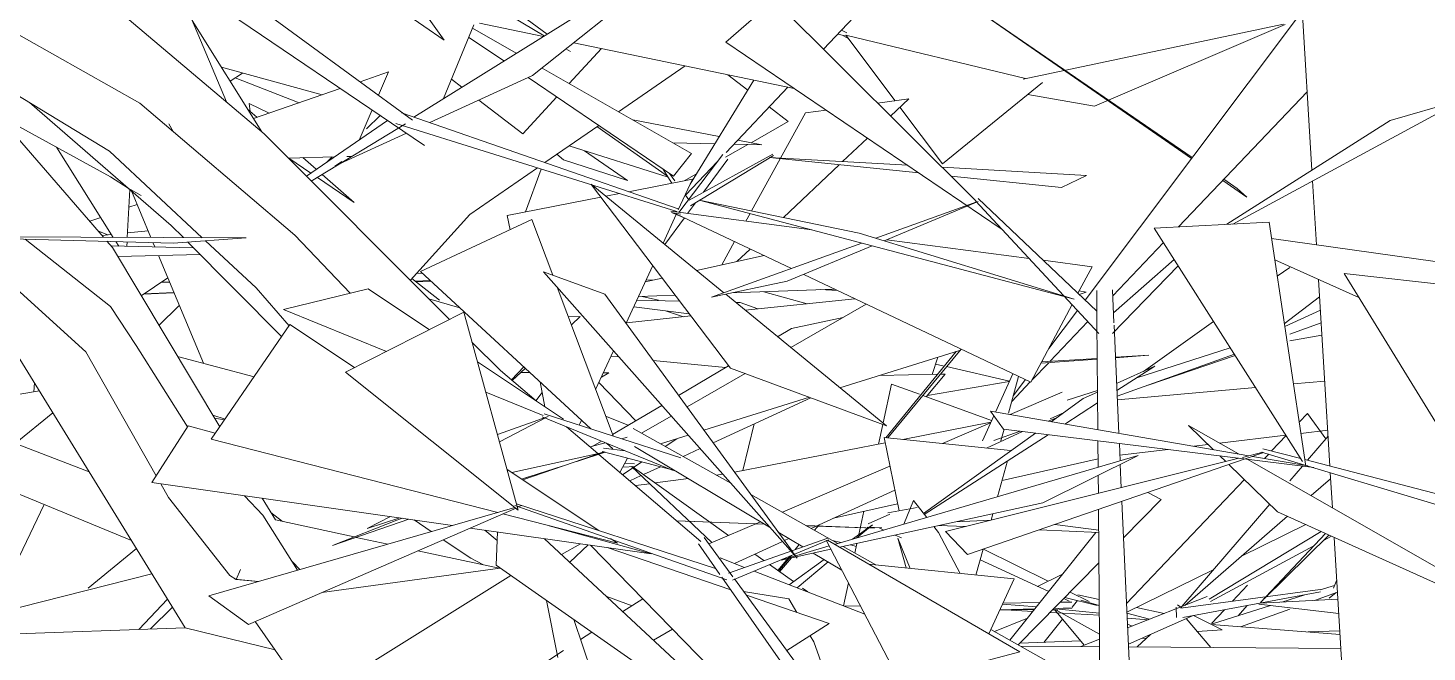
# Model space of a CAD drawing. Header units: millimetres. Extents: x 78096 to 288885, y -20632 to 149556.
# Drawn here: x 251606.4 to 251987.7, y 92837.2 to 93007.4 of the extents above; entities that cross this region are included whole.
import ezdxf

# ---------------------------------------------------------------- set-up
doc = ezdxf.new("R2010")
doc.units = ezdxf.units.MM
doc.layers.add('G-IMPT', color=8, linetype='Continuous', lineweight=9)
doc.layers.add('L-PLNT', color=71, linetype='Continuous', lineweight=9)

# ---------------------------------------------------------------- blocks, each defined once
blk = doc.blocks.new('ZZ-V - Tree Broadleaf 1 - 3dtree rotund SIMPLU-4826059-TOMH A-A')
at = {"layer": 'G-IMPT'}
for p, q in [((25976.38, 93070.53), (26023.3, 93004.04)), ((26097.92, 93034.66), (26015.03, 92983.12)), ((26097.92, 93034.66), (26047.39, 92994.41)), ((26014.74, 92982.29), (25948.35, 93030.76)), ((25987.04, 93029.33), (26023.3, 93004.04)), ((26018.02, 92975.31), (25951.36, 93020.5)), ((26008.12, 92995.42), (26000.41, 92992.76)), ((26008.12, 92995.42), (26005.42, 92989.1)), ((26047.39, 92994.41), (26019.41, 92981.6)), ((25995.03, 92990.9), (25971.34, 92982.72)), ((26003.67, 92985.04), (26000.16, 92976.84)), ((25985.77, 92967), (26007.93, 92982.15)), ((25987.12, 92965.65), (26012.78, 92981.28)), ((26086.73, 92957.36), (26010.14, 92981.37)), ((26087.12, 92958.07), (26011.72, 92984.27)), ((26013.05, 92978.68), (25994.77, 92970.31)), ((25980.85, 92971.94), (25993.45, 92972.25)), ((25995.47, 92970.95), (25993.51, 92969.74)), ((25994.75, 92970.3), (25993.51, 92969.74)), ((25996.84, 92972.34), (25998.24, 92972.37)), ((26099.59, 92935.17), (26063.37, 92964.8)), ((26101.39, 92914.62), (26063.49, 92964.64)), ((26085.08, 92957.41), (26123.56, 92952.34)), ((26089.25, 92955.43), (26085.3, 92957.05)), ((26085.3, 92957.05), (26087.72, 92956.59)), ((26117.97, 92941.79), (26086.7, 92956.64)), ((25930.07, 92950.8), (25932.67, 92951.06)), ((25937.03, 92951.51), (25942.63, 92952.08)), ((26143.97, 92949.65), (26182.76, 92944.55)), ((26186.62, 92944.04), (26199.92, 92942.29)), ((25947.99, 92939.26), (25940.77, 92934.38)), ((26183.26, 92910.79), (26121.33, 92940.2)), ((26196.09, 92935.05), (26199.92, 92942.29)), ((26196.43, 92934.72), (26198.37, 92935.38)), ((26196.45, 92935.74), (26198.37, 92935.38)), ((26143.89, 92898.93), (26100.08, 92934.77)), ((26183.26, 92910.79), (26194.47, 92931.98)), ((26143.89, 92898.93), (26101.39, 92914.62)), ((26063.08, 92893.16), (26067.34, 92894.26)), ((26071.73, 92895.39), (26073.24, 92895.78)), ((26073.33, 92890.08), (26071.22, 92886.22))]:
    blk.add_line(p, q, dxfattribs=at)
blk = doc.blocks.new('ZZ-V - Tree Broadleaf 1 - 3dtree rotund SIMPLU-4826034-TOMH A-A')
at = {"layer": 'G-IMPT'}
for p, q in [((26259.88, 92968.61), (26243.29, 93243.25)), ((25974.29, 92978.51), (25904.68, 93037.44)), ((25940.41, 92986.88), (25882.05, 93019.81)), ((26100.12, 93003.53), (26113.3, 93014.97)), ((26113.3, 93014.97), (26168.22, 92960.29)), ((25963.98, 92987.23), (25954.47, 93009.93)), ((25973.61, 92979.08), (25954.68, 93009.42)), ((26100.12, 93003.53), (26175.19, 92952.67)), ((25932.08, 92973.79), (25895.75, 92995.95)), ((25930.48, 92950.32), (25894.58, 92991.83)), ((25948.95, 92953.55), (25910.31, 92987.07)), ((25982.6, 92950.93), (25940.41, 92986.88)), ((26301.14, 92987.97), (26238.32, 92953.94)), ((26301.14, 92987.97), (26281.17, 92982.16)), ((25932.39, 92966.83), (25901.68, 92983.63)), ((25948.25, 92981.28), (25949.45, 92979.18)), ((26281.17, 92982.16), (26236.69, 92953.86)), ((26024.79, 92927.91), (25974.29, 92978.51)), ((25917.63, 92974.9), (25933.15, 92950.31)), ((25957.39, 92950.2), (25932.08, 92973.79)), ((25937.22, 92963.7), (25932.39, 92966.83)), ((26261.1, 92948.28), (26260.05, 92965.71)), ((25937.67, 92963.33), (25936.96, 92950.3)), ((25937.22, 92963.7), (25940.79, 92961.75)), ((25943.39, 92950.27), (25938.08, 92962.97)), ((26092.85, 92960.48), (26136.48, 92951.45)), ((26092.85, 92960.48), (26195.02, 92933.41)), ((26168.54, 92959.99), (26140.96, 92950.07)), ((26143.26, 92949.36), (26168.89, 92960.07)), ((26168.15, 92960.23), (26201.79, 92924.12)), ((26168.87, 92960.89), (26201.24, 92930.15)), ((26047.22, 92955.14), (26016.92, 92940.99)), ((26047.22, 92955.14), (26052.92, 92939.96)), ((26216.86, 92952.83), (26248.18, 92954.45)), ((26248.18, 92954.45), (26258.16, 92887.9)), ((25881.94, 92950.54), (25949.46, 92948.75)), ((25969.36, 92950.15), (25882.92, 92950.54)), ((25952.25, 92950.23), (25948.95, 92953.55)), ((25997.72, 92935.07), (25982.6, 92950.93)), ((26136.48, 92951.45), (26195.02, 92933.41)), ((26216.86, 92952.83), (26257.33, 92889.19)), ((25932.4, 92931.49), (25909.14, 92949.82)), ((25932.91, 92947.52), (25931.43, 92949.23)), ((25954.97, 92947.48), (25932.51, 92947.99)), ((25962.15, 92898.61), (25932.91, 92947.52)), ((25933.87, 92949.16), (25934.64, 92947.94)), ((25936.89, 92949.08), (25936.83, 92947.89)), ((25944.46, 92947.72), (25943.96, 92948.9)), ((25969.36, 92950.15), (25949.46, 92948.75)), ((25979.04, 92923.25), (25953.44, 92949.03)), ((25972.05, 92936.54), (25958.28, 92949.37)), ((26137.22, 92948.72), (26096.19, 92933.95)), ((26116.82, 92938.32), (26139.96, 92947.98)), ((26293.41, 92943.74), (26248.85, 92950)), ((25956.81, 92945.63), (25934.35, 92945.11)), ((25957.71, 92915.98), (25945.44, 92945.37)), ((26222.28, 92944.31), (26205.77, 92929.68)), ((26249.73, 92944.13), (26272.69, 92933.86)), ((25925.63, 92919.05), (25901.7, 92940.82)), ((26016.92, 92940.99), (26063.3, 92898.1)), ((26050.45, 92940.86), (26067.17, 92934.78)), ((26050.45, 92940.86), (26118.34, 92864.18)), ((26223.38, 92942.58), (26205.47, 92924.05)), ((26299.75, 92936.99), (26268.65, 92940.44)), ((26307.81, 92876.7), (26268.65, 92940.44)), ((25981.06, 92926.19), (25972.05, 92936.54)), ((26002.65, 92936.28), (25979.53, 92930.59)), ((26002.65, 92936.28), (26019.33, 92925.13)), ((26054.15, 92936.68), (26069.36, 92896.15)), ((26116.82, 92938.32), (26096.19, 92933.95)), ((26201.2, 92935.82), (26201.27, 92927.37)), ((26205.49, 92935.95), (26205.89, 92926.98)), ((26264.75, 92887.91), (26261.68, 92938.78)), ((25932.4, 92931.49), (25939.43, 92920.8)), ((26019.15, 92933.56), (26027.65, 92931.07)), ((26067.17, 92934.78), (26118.45, 92864.32)), ((26007.59, 92919.17), (25979.53, 92930.59)), ((25996.48, 92913.52), (26028.69, 92929.89)), ((26028.69, 92929.89), (26043.53, 92875.9)), ((25952.72, 92843.86), (25903.34, 92924.14)), ((25981.31, 92926.55), (25959.85, 92895.26)), ((25981.31, 92926.55), (25998.94, 92914.77)), ((26201.27, 92927.23), (26201.51, 92897.84)), ((26205.92, 92926.34), (26207.24, 92896.85)), ((25953.37, 92898.66), (25939.43, 92920.8)), ((26038.72, 92913.95), (26030.92, 92921.76)), ((25944.86, 92885.31), (25925.63, 92919.05)), ((25971.54, 92912.3), (25951.06, 92917.75)), ((26032.4, 92916.39), (26055.85, 92900.72)), ((25996.48, 92913.52), (26043.53, 92875.9)), ((26048.38, 92905.71), (26038.72, 92913.95)), ((26041.69, 92911.42), (26045.07, 92914.96)), ((26206.63, 92910.44), (26217.05, 92915.17)), ((26206.72, 92908.53), (26217.05, 92915.17)), ((25913.02, 92908.41), (25859.5, 92899.7)), ((25911.64, 92910.65), (25911.45, 92908.18)), ((26050.33, 92901.75), (26034.67, 92908.13)), ((26197.55, 92906.32), (26188.81, 92900.04)), ((26192.52, 92899.4), (26201.45, 92905.14)), ((26197.55, 92906.32), (26201.43, 92908.08)), ((25963.6, 92900.73), (25960.25, 92901.78)), ((26037.86, 92896.52), (26051.64, 92901.48)), ((26038.4, 92894.57), (26051.12, 92901.21)), ((26050.07, 92901.36), (26085.75, 92886.69)), ((26050.61, 92902.18), (26087.87, 92890.2)), ((26175.77, 92898), (26172.25, 92902.9)), ((26242.67, 92890.73), (26172.25, 92902.9)), ((25926.55, 92886.4), (25889.47, 92900.58)), ((25943.68, 92883.47), (25953.53, 92898.91)), ((25960.95, 92896.86), (25953.53, 92898.91)), ((26065.23, 92891.33), (26056.65, 92898.65)), ((26074.89, 92898.19), (26101.46, 92883.24)), ((26184.48, 92896.92), (26154.01, 92875.02)), ((26175.77, 92898), (26260.42, 92887.53)), ((26226.19, 92899.03), (26233.03, 92892.4)), ((26226.19, 92899.03), (26239.82, 92891.23)), ((25959.85, 92895.26), (26037.92, 92875.27)), ((26067.56, 92894.17), (26069.27, 92892.59)), ((26075.18, 92893.28), (26112.05, 92871.29)), ((26143.25, 92895.71), (26147.31, 92875.71)), ((26143.25, 92895.71), (26177.67, 92892.17)), ((26154.21, 92874.76), (26187.99, 92896.49)), ((26201.54, 92894.81), (26201.59, 92887.61)), ((26207.37, 92894.09), (26207.58, 92889.36)), ((26264.26, 92896.05), (26258.64, 92889.5)), ((25938.08, 92867.66), (25883.02, 92890.35)), ((26067.06, 92891.73), (26041.77, 92886.16)), ((26044.78, 92884.15), (26066.91, 92891.77)), ((26059.5, 92889.22), (26067.22, 92891.69)), ((26062.94, 92890.48), (26066.89, 92891.78)), ((26093.28, 92867.4), (26065.47, 92891.13)), ((26066.36, 92891.92), (26086.21, 92886.68)), ((26066.75, 92892.79), (26072.64, 92892.08)), ((26212.5, 92890.8), (26129.75, 92866.57)), ((26159.96, 92870.06), (26239.98, 92890.06)), ((26166.01, 92863.77), (26241.63, 92889.86)), ((26174.19, 92879.58), (26176.89, 92889.35)), ((26186.49, 92877.92), (26212.5, 92890.8)), ((26234.78, 92890.7), (26236.38, 92889.16)), ((26240.92, 92890.29), (26246.49, 92891.69)), ((26241.65, 92889.86), (26246.73, 92891.62)), ((26242.38, 92889.76), (26329.57, 92839.87)), ((26258.7, 92887.96), (26243.67, 92890.56)), ((26246.11, 92891.74), (26326.99, 92867.49)), ((26246.5, 92892.67), (26256.84, 92889.97)), ((26257.89, 92889.7), (26318.39, 92873.94)), ((26040.47, 92887.03), (26065.46, 92870.34)), ((26044.42, 92884.39), (26055.52, 92887.94)), ((26201.61, 92885.41), (26201.65, 92880.48)), ((26207.62, 92888.39), (26207.91, 92882.04)), ((26237.22, 92888.34), (26250.52, 92875.45)), ((26257.28, 92887.92), (26253.8, 92883.87)), ((26265.44, 92876.57), (26264.86, 92886.12)), ((25943.68, 92883.47), (26025.62, 92871.73)), ((25948.24, 92879.37), (25946.11, 92883.12)), ((26044.44, 92884.38), (26046.36, 92885.01)), ((26259.67, 92879.87), (26264.96, 92884.46)), ((25964.94, 92858.1), (25948.24, 92879.37)), ((25973.87, 92874.54), (25968.92, 92879.85)), ((25977.32, 92873.23), (25973.77, 92879.16)), ((26106.91, 92880.18), (26130.64, 92866.83)), ((26186.49, 92877.92), (26131.09, 92865.79)), ((26151.24, 92878.58), (26148.59, 92872.09)), ((26151.24, 92878.58), (26154.86, 92873.92)), ((26208.08, 92878.28), (26210.8, 92817.74)), ((26208.52, 92868.38), (26218.81, 92878.85)), ((26215.11, 92880.71), (26218.81, 92878.85)), ((25897.26, 92841.79), (25914.29, 92877.47)), ((25959.16, 92852.58), (26042.62, 92876.63)), ((25969.98, 92844.74), (26042.94, 92876.49)), ((25973.87, 92874.54), (25983.4, 92859.56)), ((25979.27, 92872.81), (25976.08, 92875.3)), ((26002.36, 92870.94), (26008.74, 92874.15)), ((26039.31, 92874.92), (26070.6, 92866.9)), ((26042.57, 92877.22), (26100.34, 92856.9)), ((26043.06, 92877.59), (26097.33, 92860.01)), ((26043.28, 92876.82), (26044.47, 92877.16)), ((26138.89, 92872.17), (26144.82, 92874.84)), ((26144.25, 92875.15), (26152.24, 92876.63)), ((26172.42, 92873.17), (26172.91, 92874.95)), ((26201.69, 92876.08), (26202.1, 92826.59)), ((26248.37, 92877.54), (26224.39, 92849.62)), ((26225.22, 92849.95), (26253.19, 92874.24)), ((26250.52, 92875.45), (26328.85, 92840)), ((25998.8, 92868.6), (25977.32, 92873.23)), ((25992.93, 92866.29), (26013.68, 92873.44)), ((26010.4, 92873.16), (25992.93, 92866.29)), ((26002.36, 92870.94), (26011.26, 92873.79)), ((26010.4, 92873.16), (26011.98, 92873.68)), ((26019.83, 92870.06), (26015.12, 92873.23)), ((26030.41, 92871.04), (26079.8, 92863.96)), ((26037.74, 92867.66), (26034.46, 92870.46)), ((26079.8, 92863.96), (26051.97, 92871.67)), ((26086.66, 92873.04), (26110.65, 92872.12)), ((26110.69, 92872.1), (26086.71, 92873)), ((26122, 92871.69), (26140.63, 92870.97)), ((26140.63, 92870.97), (26122.03, 92871.67)), ((26134.66, 92868.01), (26140.06, 92871.89)), ((26135.84, 92868.35), (26140.07, 92871.89)), ((26138.66, 92871.23), (26142.61, 92871.06)), ((26141.88, 92871.05), (26143.14, 92870.49)), ((26156.8, 92871.42), (26158.08, 92869.77)), ((26158.17, 92871.72), (26165.36, 92871.41)), ((26172.38, 92873.16), (26162.8, 92872.74)), ((26185.59, 92870.53), (26201.74, 92869.82)), ((26189.77, 92871.97), (26201.74, 92870.43)), ((26007.94, 92866.63), (25999.31, 92868.49)), ((26030.64, 92862.77), (26023.09, 92867.86)), ((26037.49, 92860.89), (26037.83, 92869.98)), ((26050.72, 92868.13), (26119.08, 92804.4)), ((26060.51, 92866.73), (26055.36, 92863.81)), ((26062.58, 92866.43), (26057.59, 92861.73)), ((26068.66, 92868.2), (26070.6, 92866.9)), ((26092.64, 92866.7), (26098.46, 92858.4)), ((26094.21, 92868.43), (26102.04, 92857.71)), ((26127.91, 92868.29), (26100.82, 92858.77)), ((26128.19, 92867.83), (26101.94, 92856.85)), ((26114.4, 92869.89), (26121.09, 92865.89)), ((26147.83, 92828.72), (26127.46, 92867.75)), ((26180.24, 92837.23), (26127.83, 92867.69)), ((26146.27, 92869.12), (26148.03, 92868.34)), ((26150.39, 92860.03), (26147.03, 92868.26)), ((26147.03, 92868.26), (26149.24, 92860.15)), ((26164, 92858.65), (26158.08, 92869.77)), ((26159.96, 92870.06), (26166.01, 92863.77)), ((26201, 92869.86), (26177.54, 92840.44)), ((26263.53, 92869.57), (26245.83, 92850.75)), ((26264.51, 92869.12), (26246.86, 92851.68)), ((26268.44, 92826.83), (26265.92, 92868.48)), ((26038.3, 92860.1), (26016.2, 92864.85)), ((26033.86, 92861.05), (26030.64, 92862.77)), ((26063.22, 92866.34), (26101.07, 92827.63)), ((26101.44, 92854.15), (26067.77, 92865.69)), ((26105.21, 92860.31), (26098.54, 92862.91)), ((26128.29, 92866.14), (26115.2, 92862.31)), ((26128.75, 92865.28), (26115.2, 92862.31)), ((26118.36, 92864.16), (26119.52, 92862.85)), ((26118.52, 92864.22), (26119.52, 92862.85)), ((26123.9, 92864.22), (26131.74, 92859.54)), ((26132.09, 92866.01), (26141.04, 92860.98)), ((26168.29, 92858.21), (26170.22, 92865.23)), ((25967.82, 92859.76), (25966.62, 92857.02)), ((25982, 92861.77), (25984.01, 92859.74)), ((25990, 92853.45), (26038.57, 92860.13)), ((26037.49, 92860.89), (26118.45, 92804.28)), ((26137.99, 92847.57), (26107.81, 92859.31)), ((26117.38, 92855.58), (26126.9, 92862.43)), ((26119.56, 92854.74), (26127.98, 92861.78)), ((26178.7, 92857.16), (26139.03, 92861.18)), ((26179.82, 92839.16), (26201.81, 92861.54)), ((25966.62, 92857.02), (25964.94, 92858.1)), ((25966.62, 92857.02), (25966.29, 92857.08)), ((25966.29, 92857.08), (25972.73, 92856.49)), ((25966.62, 92857.02), (25972.67, 92856.47)), ((25986.92, 92824.01), (26041.53, 92858.06)), ((26099, 92857.63), (26146.66, 92789.69)), ((26102.43, 92857.19), (26151.96, 92789.39)), ((26178.7, 92857.16), (26171.76, 92842.16)), ((25959.16, 92852.58), (25969.98, 92844.74)), ((26051.24, 92851.27), (26054.28, 92835.74)), ((26074.54, 92849.85), (26067.66, 92852.34)), ((26077.47, 92851.77), (26072.07, 92848.23)), ((26117.29, 92851.76), (26104.97, 92853.71)), ((26128.29, 92844.96), (26105.71, 92852.69)), ((26117.29, 92851.76), (26119.48, 92847.97)), ((26231.35, 92852.37), (26209.63, 92843.78)), ((26262.09, 92854.26), (26224.15, 92849.22)), ((26224.71, 92846.62), (26262.17, 92853.62)), ((26266.94, 92851.63), (26245.8, 92850.56)), ((26222.83, 92849.47), (26222.93, 92846.61)), ((26223.26, 92850.07), (26224.44, 92849.24)), ((26245.4, 92850.26), (26267.18, 92847.72)), ((25952.72, 92843.85), (25881.06, 92841.19)), ((25977.26, 92837.79), (25952.72, 92843.86)), ((25971.83, 92845.55), (25986.92, 92824.01)), ((26058.64, 92846.1), (26063.57, 92831.53)), ((26085.58, 92843.47), (26080.37, 92840.49)), ((26128.29, 92844.96), (26116.74, 92837.6)), ((26227.28, 92847.1), (26209.83, 92839.35)), ((26232.31, 92838.46), (26225.57, 92846.34)), ((26227.54, 92847.15), (26235.37, 92843.3)), ((26063.57, 92842.66), (26060.49, 92840.64)), ((26123.13, 92841.67), (26124.08, 92840.03)), ((26129.18, 92825.88), (26124.08, 92840.03)), ((26172.32, 92843.38), (26189.62, 92833.65)), ((26201.98, 92840.75), (26196.84, 92838.71)), ((26212.25, 92838.6), (26215.89, 92842.04)), ((26228.58, 92842.82), (26235.37, 92843.3)), ((26055.87, 92837.61), (26047.51, 92832.13)), ((26147.83, 92828.72), (26180.24, 92837.23)), ((26202, 92838.68), (26180.41, 92838.83)), ((26267.75, 92838.21), (26209.86, 92838.62))]:
    blk.add_line(p, q, dxfattribs=at)
blk = doc.blocks.new('ZZ-V - Tree Broadleaf 2 - 3dtree rotund SIMPLU-4826084-TOMH A-A')
at = {"layer": 'G-IMPT'}
for p, q in [((26153.16, 93029.57), (26126.74, 93001.59)), ((26227.22, 92972.06), (26171.39, 93010.39)), ((26227.01, 92971.78), (26171.54, 93010.28)), ((26132.61, 93005.28), (26130.65, 93005.73)), ((26133.11, 93006.12), (26131.65, 93006.79)), ((26132.21, 93005.23), (26133.44, 93004.57)), ((26146.22, 92987.55), (26132.79, 93005.43)), ((26132.79, 93005.43), (26181.82, 92993.62)), ((25983.78, 92987.02), (25966.35, 92993.79)), ((26107.76, 92993.19), (26090.36, 92964.77)), ((26100.63, 92994.67), (26106.09, 92990.45)), ((26159.17, 92970.32), (26186.41, 92992.52)), ((26117, 92991.27), (26100.21, 92973.49)), ((25972.29, 92983.05), (25969.75, 92985.27)), ((25970.19, 92986.84), (25970.5, 92984.61)), ((25970.19, 92986.84), (25975.67, 92984.21)), ((26111.95, 92985.93), (26117.14, 92981.92)), ((26121.86, 92984.29), (26127.43, 92985.03)), ((26141.48, 92986.91), (26149.96, 92988.05)), ((26149.96, 92988.05), (26145.03, 92983.38)), ((26159.17, 92970.32), (26147.56, 92985.78)), ((26005.93, 92983.51), (26002.2, 92979.86)), ((26098.32, 92977.78), (26074.72, 92982.32)), ((26106.97, 92976.11), (26117.14, 92981.92)), ((26121.86, 92984.29), (26107.11, 92957.53)), ((26064.99, 92980.5), (26084.18, 92967.02)), ((26138.71, 92977.39), (26131.92, 92970.96)), ((26057.38, 92975.24), (26084.39, 92966.69)), ((26061.63, 92973.89), (26073.32, 92965.82)), ((26097.12, 92975.81), (26085.65, 92976.05)), ((26100.06, 92972.17), (26106.12, 92975.62)), ((26109.93, 92975.54), (26102.3, 92975.7)), ((26109.93, 92975.54), (26103.35, 92976.81)), ((25987.02, 92967.85), (25981.02, 92971.94)), ((25988.48, 92968.86), (25984.85, 92972.04)), ((26055.9, 92971.46), (26054.07, 92972.95)), ((26055.9, 92971.46), (26073.32, 92965.82)), ((26099.28, 92972.89), (26087.31, 92957.12)), ((26097.82, 92970.95), (26089.16, 92961.78)), ((26112.91, 92973), (26090.12, 92960.48)), ((26113.11, 92972.67), (26090.5, 92958.89)), ((26100.65, 92971.61), (26093.98, 92962.6)), ((26152.73, 92967.89), (26111.97, 92972.06)), ((26149.68, 92969.96), (26112.01, 92972.09)), ((26131.02, 92970.11), (26115.83, 92955.72)), ((26198.45, 92967.2), (26159.04, 92969.43)), ((25998.81, 92959.81), (25988.77, 92966.66)), ((25998.81, 92959.81), (25990.08, 92967.46)), ((26049.79, 92968.94), (26045.49, 92957.24)), ((26073.62, 92962.76), (26091, 92966.17)), ((26082.97, 92968.95), (26085.4, 92965.07)), ((26084.76, 92967.74), (26086.23, 92965.75)), ((26091, 92966.17), (26087.14, 92957.78)), ((26088.79, 92965.74), (26092.1, 92967.62)), ((26191.56, 92963.92), (26161.49, 92966.99)), ((26198.45, 92967.2), (26191.56, 92963.92)), ((26242.13, 92961.29), (26235.57, 92965.84)), ((26239.5, 92963.62), (26235.85, 92966.13)), ((26067.37, 92961.53), (26071.09, 92962.26)), ((26089.14, 92961.8), (26090.07, 92960.54)), ((26239.5, 92963.62), (26242.13, 92961.29)), ((25937.41, 92958.51), (25939.62, 92959.3)), ((26040.55, 92956.27), (26066.05, 92961.27)), ((26091.83, 92959.7), (26089.68, 92956.8)), ((25926.72, 92954.68), (25929.71, 92955.75)), ((26040.55, 92956.27), (26041.32, 92952.38)), ((26086.57, 92956.53), (26082.99, 92948.75)), ((26088.8, 92955.61), (26083.45, 92948.38)), ((26106.71, 92956.81), (26105.55, 92954.71)), ((25931.63, 92950.96), (25929.08, 92951.95)), ((26102.48, 92949.15), (26098.98, 92942.79)), ((26106.75, 92947.12), (26103.15, 92943.71)), ((26080.17, 92942.63), (26072.93, 92926.87)), ((26110.52, 92945.33), (26092.13, 92941.28)), ((26014.52, 92939.04), (26022.04, 92933.15)), ((26017.43, 92940.52), (26015.8, 92940.46)), ((26082.76, 92939.21), (26078.13, 92938.19)), ((25949.69, 92935.18), (25941.41, 92934.81)), ((25949.65, 92935.29), (25941.56, 92934.91)), ((25941.59, 92934.93), (25949.64, 92935.3)), ((25948.46, 92938.12), (25946.19, 92938.04)), ((26015.41, 92938.34), (26019.58, 92938.53)), ((26019.58, 92938.53), (26015.42, 92938.34)), ((26019.79, 92938.33), (26015.66, 92938.15)), ((26019.65, 92938.47), (26018.12, 92938.48)), ((26080.19, 92938.64), (26078.36, 92938.69)), ((26129.74, 92936.21), (26101.78, 92935.13)), ((26122.3, 92932.21), (26110.49, 92935.47)), ((26130.58, 92935.81), (26125.84, 92936.06)), ((26075.01, 92931.39), (26090.13, 92929.48)), ((26087.52, 92932.92), (26075.85, 92933.22)), ((26086.3, 92934.54), (26076.28, 92934.16)), ((26081.78, 92933.15), (26077.27, 92934.19)), ((26104.06, 92932.5), (26102.81, 92932.53)), ((26104.06, 92932.5), (26108.82, 92930.79)), ((26135.27, 92933.58), (26105.39, 92930.42)), ((26117.79, 92920.28), (26138.38, 92932.1)), ((26060.43, 92928.71), (26057.17, 92928.64)), ((26060.43, 92928.71), (26058, 92926.42)), ((26090.6, 92928.86), (26072.99, 92927)), ((26083.67, 92930.3), (26088.58, 92928.65)), ((26132.09, 92928.49), (26118.02, 92925.45)), ((26118.02, 92925.45), (26114.22, 92923.2)), ((26144.31, 92895.6), (26164.22, 92919.84)), ((26069.48, 92919.37), (26064.62, 92908.8)), ((26070.96, 92917.7), (26068.81, 92917.91)), ((26100.02, 92914.79), (26080.28, 92916.76)), ((26163.84, 92919.49), (26131.22, 92909.3)), ((26162.88, 92919.19), (26143.76, 92895.66)), ((26157.89, 92917.63), (26156.33, 92912.92)), ((26045.47, 92914.59), (26041.91, 92911.23)), ((26046.74, 92913.41), (26044.23, 92913.42)), ((26068.2, 92913.35), (26066.18, 92912.2)), ((26068.2, 92913.35), (26066.71, 92913.36)), ((26100.88, 92915.29), (26087.24, 92907.21)), ((26089.54, 92904.05), (26105.38, 92913.15)), ((26142.02, 92912.67), (26157.81, 92912.95)), ((26154.75, 92906.85), (26159.89, 92912.99)), ((26159.65, 92915.21), (26157.27, 92915.76)), ((26158.57, 92912.96), (26159.89, 92912.99)), ((26177.43, 92911.11), (26160.29, 92915.06)), ((26049.48, 92910.88), (26050.82, 92904.08)), ((26065.49, 92910.7), (26075.55, 92900.28)), ((26145.27, 92910.31), (26142.97, 92899.68)), ((26152.89, 92907.53), (26145.27, 92910.31)), ((26177.38, 92911), (26155.04, 92907.19)), ((26050.04, 92908.03), (26048.32, 92905.76)), ((26082.65, 92904.49), (26069.22, 92896.53)), ((26122.87, 92906.69), (26094.15, 92897.72)), ((26123.31, 92906.53), (26096.63, 92894.3)), ((26172.55, 92900.33), (26153.82, 92907.19)), ((25963.45, 92900.51), (25960.71, 92901.02)), ((26067.35, 92901.52), (26073.47, 92899.05)), ((26077.14, 92896.93), (26085.23, 92901.58)), ((26258.65, 92902.31), (26256.36, 92899.9)), ((26258.65, 92902.31), (26263.69, 92895.39)), ((26060.77, 92900.44), (26060.16, 92899.11)), ((26107.84, 92899.44), (26104.76, 92886.68)), ((26142.89, 92899.3), (26141.72, 92893.89)), ((26066.19, 92894.73), (26063.89, 92893.37)), ((26089.84, 92896.37), (26082.31, 92894.02)), ((26086.75, 92895.4), (26083.58, 92893.3)), ((26252.86, 92896.23), (26248.88, 92892.05)), ((26093.1, 92892.69), (26088.46, 92890.56)), ((26248.09, 92891.21), (26246.93, 92890)), ((26077.2, 92889.06), (26071.97, 92885.58)), ((26075.44, 92887.77), (26072, 92887.66)), ((26075.19, 92888.57), (26072.56, 92888.68)), ((26096.3, 92867.06), (26074.41, 92887.8)), ((26100.87, 92869.03), (26074.62, 92887.79)), ((26082.26, 92887.72), (26077.67, 92885.61)), ((26077.03, 92885.32), (26073.93, 92883.9)), ((26241.45, 92884.24), (26209.33, 92850.47)), ((26137.75, 92875.59), (26136.38, 92869.25)), ((26124.26, 92870.42), (26125.53, 92871.93)), ((26258.24, 92871.96), (26240.68, 92863.38)), ((26120.08, 92866.5), (26118.99, 92865.16)), ((26135.86, 92866.83), (26135.29, 92864.21)), ((26110.47, 92862.16), (26108.04, 92863.91)), ((26117.55, 92863.38), (26114.32, 92859.41)), ((26114.49, 92859.29), (26118, 92863.57)), ((26114.78, 92859.09), (26117.99, 92862.92)), ((26118.53, 92856.41), (26112.01, 92861.07)), ((26188.11, 92853.69), (26169.42, 92862.33)), ((26232.96, 92859.6), (26209.44, 92848.09)), ((26133.53, 92856.1), (26132.18, 92849.83)), ((25947.91, 92851.67), (25940.09, 92843.39)), ((26122.42, 92853.62), (26120.99, 92854.65)), ((26193.72, 92851.1), (26192.23, 92851.79)), ((25949.26, 92849.48), (25943.27, 92843.5)), ((26136.83, 92849.79), (26132.48, 92849.71)), ((26179.12, 92848.77), (26174.77, 92848.66)), ((26184.33, 92848.95), (26174.78, 92848.69)), ((26174.79, 92848.7), (26184.33, 92848.96)), ((26184.17, 92848.76), (26174.83, 92848.79)), ((26183.8, 92848.29), (26174.93, 92848.79)), ((26184.83, 92849.58), (26175.53, 92850.31)), ((26185.71, 92850.69), (26175.62, 92850.5)), ((26201.93, 92847.28), (26188.53, 92848.03)), ((26190.59, 92848.74), (26189.23, 92848.74)), ((26194.52, 92849.23), (26189.58, 92849.1)), ((26189.59, 92849.1), (26194.52, 92849.23)), ((26189.68, 92848.83), (26197.78, 92839.09)), ((26201.97, 92842.1), (26189.88, 92848.81)), ((26194.42, 92849.18), (26190.77, 92849.08)), ((26190.87, 92848.87), (26201.92, 92847.84)), ((26194.43, 92850.85), (26191.25, 92850.79)), ((26182.34, 92846.45), (26173.37, 92842.79)), ((26215.28, 92846.01), (26209.51, 92846.45)), ((26210.83, 92844.25), (26209.58, 92844.82)), ((26267.52, 92842.03), (26232.53, 92844.7))]:
    blk.add_line(p, q, dxfattribs=at)
blk = doc.blocks.new('ZZ-V - Tree Broadleaf 2 - 3dtree rotund SIMPLU-4826109-TOMH A-A')
at = {"layer": 'G-IMPT'}
for p, q in [((26032.49, 93019.8), (26051.39, 93005.72)), ((26050.61, 93005.24), (26033.58, 93015.4)), ((26257.25, 93012.05), (26198.04, 92933.2)), ((26031.38, 93008.25), (26023.14, 92988.16)), ((26050.38, 93005.1), (26032.94, 93008.72)), ((26181.15, 92993.48), (26252.08, 93008.41)), ((26200.57, 92986.08), (26252.55, 93008.36)), ((26039.61, 92998.4), (26030.01, 93004.92)), ((26031.02, 93007.38), (26043, 93000.51)), ((26057.79, 93000.95), (26056.54, 93001.7)), ((26057.42, 92992.24), (26066.24, 93001.81)), ((26118.76, 92990.9), (26058.66, 93003.38)), ((25990.07, 92989.19), (25962.63, 92996.68)), ((26050.01, 92996.49), (26090.74, 92973.13)), ((26070.84, 92984.54), (26088.99, 92997.09)), ((25964.98, 92992.92), (25968.4, 92995.1)), ((26028.14, 92991.27), (26025.3, 92993.44)), ((26085.84, 92967.01), (26046.26, 92993.89)), ((26044.78, 92978.54), (26054.05, 92988.59)), ((26200.57, 92986.08), (26182.45, 92989.29)), ((26223.48, 92953.18), (26258.59, 92989.95)), ((26044.78, 92978.54), (26032.78, 92987.72)), ((26050.8, 92970.69), (26065.48, 92980.83)), ((26085.84, 92967.01), (26090.74, 92973.13)), ((25991.36, 92970.82), (25992.81, 92972.24)), ((26030.32, 92956.54), (26048.74, 92969.27)), ((26014.12, 92938.6), (26030.32, 92956.54)), ((26205.56, 92934.4), (26219.38, 92948.87)), ((26253.8, 92942.12), (26250.39, 92939.69)), ((25945.59, 92926.3), (25951.06, 92931.61)), ((26261.96, 92934.07), (26252.33, 92926.75)), ((26195.94, 92930.4), (26188.13, 92920.01)), ((26233.06, 92927.36), (26213.91, 92913.75)), ((26252.45, 92925.97), (26262.18, 92930.43)), ((26188.43, 92916.47), (26198.8, 92927.33)), ((26262.39, 92926.98), (26253.8, 92923.89)), ((26262.59, 92923.64), (26253.8, 92922.07)), ((26237.6, 92920.22), (26212.18, 92912.04)), ((26183.56, 92911.36), (26188.11, 92916.12)), ((26201.35, 92917.12), (26186, 92915.97)), ((26201.35, 92917.28), (26186.18, 92916.32)), ((26215.42, 92918.17), (26206.31, 92917.59)), ((26215.42, 92918.17), (26206.32, 92917.49)), ((26238.72, 92918.46), (26206.79, 92906.97)), ((26215.19, 92909.99), (26238.96, 92918.08)), ((26178.35, 92913.13), (26173.61, 92902.66)), ((26179.91, 92912.38), (26177.16, 92902.39)), ((26178.03, 92905.57), (26183.09, 92910.87)), ((26181.75, 92911.51), (26178.46, 92907.13)), ((26201.42, 92908.58), (26193.18, 92905.93)), ((26206.83, 92906.01), (26244.48, 92909.4)), ((26254.8, 92910.32), (26263.35, 92911.1)), ((26191.8, 92908.09), (26177.57, 92901.98)), ((25906.43, 92894.1), (25916.68, 92902.46)), ((26173.15, 92901.65), (26170.05, 92894.81)), ((26190.09, 92900.96), (26187.95, 92900.19)), ((26192.34, 92902.58), (26188.47, 92900.8)), ((26148.35, 92895.18), (26172.34, 92899.87)), ((26172.27, 92899.7), (26159.17, 92894.07)), ((26180.96, 92897.36), (26171.12, 92892.84)), ((26180.31, 92897.44), (26173.18, 92894.87)), ((26175.94, 92897.98), (26175.07, 92894.83)), ((26256.82, 92896.82), (26264.16, 92897.7)), ((26102.5, 92886.23), (26143.54, 92894.25)), ((26227.69, 92893.32), (26231.59, 92893.79)), ((26234.69, 92894.16), (26252.79, 92896.33)), ((26175.42, 92884.02), (26201.58, 92889.88)), ((26207.51, 92890.9), (26220.54, 92892.46)), ((26097.47, 92885.49), (26099.27, 92885.72)), ((26144.83, 92887.91), (26115.54, 92875.33)), ((26075.45, 92882.61), (26079.36, 92883.12)), ((26080.88, 92883.32), (26089.91, 92884.5)), ((26146.16, 92881.39), (26123.35, 92870.93)), ((26129.44, 92873.72), (26146.92, 92877.64)), ((26109.57, 92872.76), (26095.47, 92866.7)), ((26115.54, 92867.35), (26102.5, 92861.37)), ((26117.3, 92868.15), (26116.07, 92867.59)), ((26129.22, 92867.63), (26131.47, 92867.07)), ((26134.06, 92866.44), (26135.69, 92866.04)), ((26262.4, 92870.08), (26231.85, 92851.64)), ((26265.2, 92868.81), (26262.99, 92867.61)), ((25926.33, 92854.65), (25939.44, 92865.45)), ((26170.34, 92865.27), (26188.01, 92856.52)), ((26260.36, 92866.19), (26232.26, 92851.04)), ((25899.95, 92847.41), (25943.68, 92858.56)), ((26185.08, 92855.09), (26191.87, 92858.41)), ((26242.27, 92855.47), (26238.19, 92851.08)), ((26266, 92855.38), (26262.11, 92854.16)), ((26266.62, 92856.9), (26265.7, 92854.65)), ((26192.53, 92852.1), (26201.33, 92849.94)), ((26193.98, 92853.57), (26199.1, 92851.04)), ((26195.93, 92851.26), (26194.51, 92849.47)), ((26196.01, 92852.8), (26201.89, 92851.54)), ((26196.91, 92851.34), (26201.91, 92849.95)), ((26257.89, 92852.82), (26251.65, 92850.86)), ((26266.83, 92853.56), (26260.53, 92851.31)), ((26266.49, 92853.44), (26264.57, 92851.89)), ((26209.45, 92847.86), (26215.61, 92846.14)), ((26212.02, 92849.36), (26219.61, 92847.73)), ((26236.01, 92848.73), (26232.5, 92844.96)), ((26248.58, 92849.89), (26232.77, 92844.9)), ((26242.24, 92849.9), (26239.78, 92847.11)), ((26253.8, 92848.9), (26240.36, 92844.1)), ((26191.88, 92846.18), (26186.83, 92839.86)), ((26180.26, 92839.6), (26196.81, 92840.25)), ((26213.33, 92840.9), (26214.75, 92840.96)), ((26258.82, 92842.7), (26267.46, 92843.04))]:
    blk.add_line(p, q, dxfattribs=at)

msp = doc.modelspace()

# ---------------------------------------------------------------- block references
at = {"layer": 'L-PLNT'}
for name in ['ZZ-V - Tree Broadleaf 1 - 3dtree rotund SIMPLU-4826059-TOMH A-A', 'ZZ-V - Tree Broadleaf 2 - 3dtree rotund SIMPLU-4826109-TOMH A-A', 'ZZ-V - Tree Broadleaf 2 - 3dtree rotund SIMPLU-4826084-TOMH A-A', 'ZZ-V - Tree Broadleaf 1 - 3dtree rotund SIMPLU-4826034-TOMH A-A']:
    msp.add_blockref(name, (225696.455, 0), dxfattribs=at)

doc.saveas('drawing.dxf')
